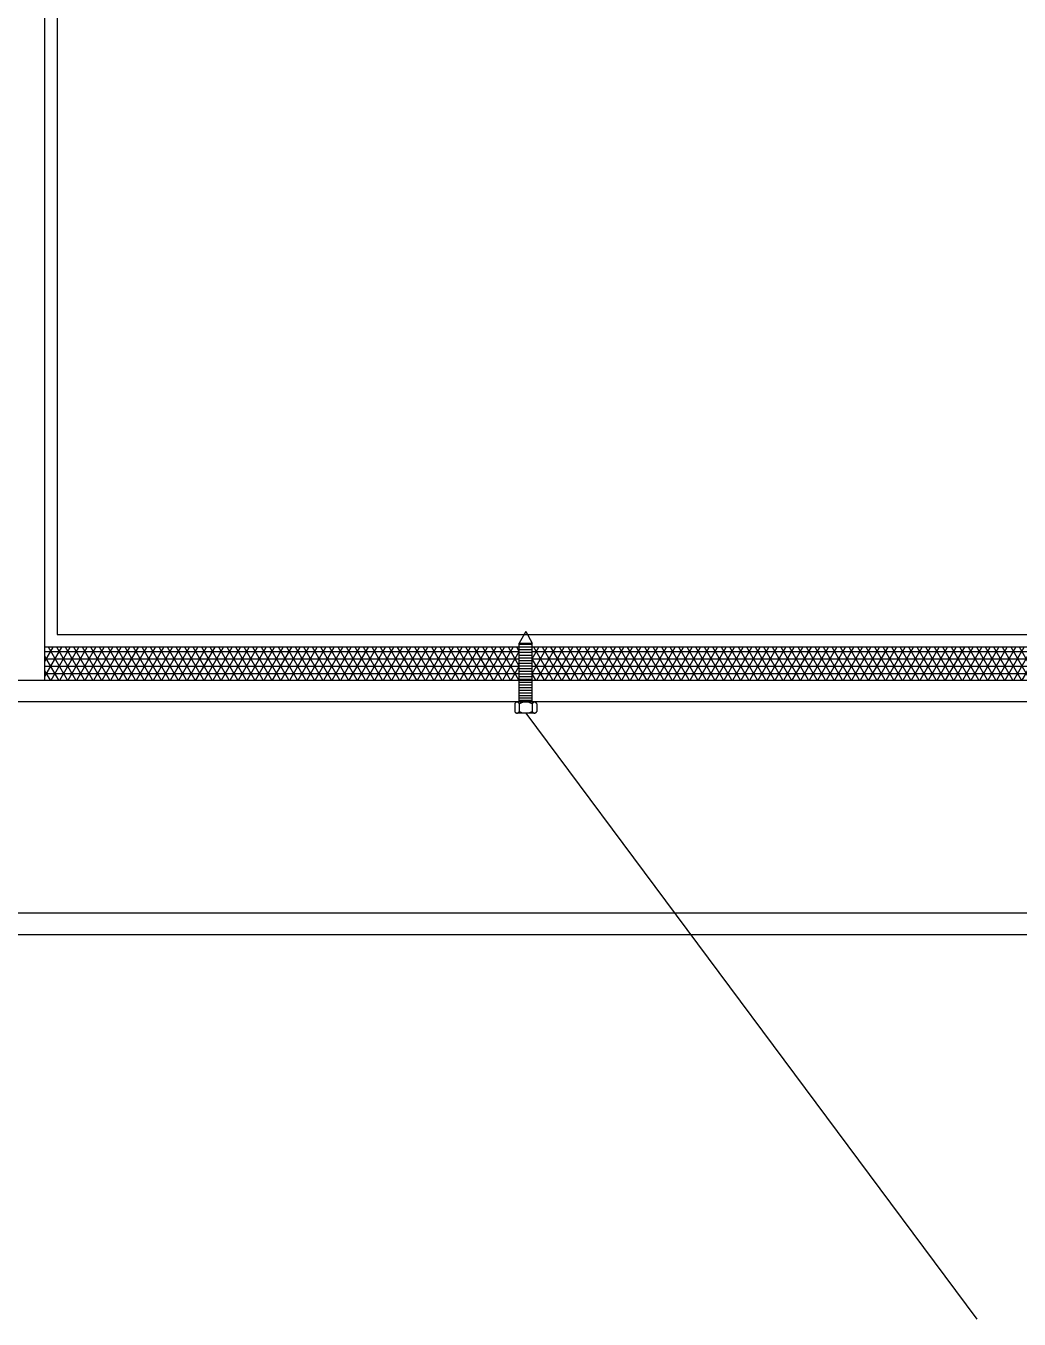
# Model space of a CAD drawing. Extents: x 1247970 to 1725648, y 860327 to 1277876.
# Drawn here: x 1318915 to 1319729, y 1198690 to 1199749 of the extents above; entities that cross this region are included whole.
import ezdxf

# ---------------------------------------------------------------- set-up
doc = ezdxf.new("R2010")
doc.units = 0
doc.header["$LTSCALE"] = 1000
doc.header["$MEASUREMENT"] = 0
doc.layers.get('0').update_dxf_attribs({"color": 254})
doc.layers.add('PUB_DIM', color=254, linetype='Continuous')
doc.layers.add('TK', color=4, linetype='Continuous')
pattern_1 = [(0, (-25656.565, -21293.661), (0, 6.047619), []), (60, (-25656.565, -21293.661), (-5.2373917, 3.0238095), []), (120, (-25656.565, -21293.661), (-5.2373917, -3.0238095), [])]

# ---------------------------------------------------------------- blocks, each defined once
blk = doc.blocks.new('A$C7BF01818')
h = blk.add_hatch()
h.set_pattern_fill('NET3', color=256, scale=1.904762, style=0)
h.set_pattern_definition(pattern_1)
h.paths.add_polyline_path([(-1344.1, 5750.7), (-1733, 5750.7), (-1733, 5723.7), (-1344.1, 5723.7)])
h = blk.add_hatch()
h.set_pattern_fill('NET3', color=256, scale=1.904762, style=0)
h.set_pattern_definition(pattern_1)
h.paths.add_polyline_path([(-601, 5750.7), (-1333.6, 5750.7), (-1333.6, 5723.7), (-601, 5723.7)])
at = {"linetype": 'Continuous'}
for p, q in [((-1733, 5723.7), (-1733, 7248.1)), ((-1722.8, 7210.6), (-1722.8, 5761.2)), ((-1722.8, 5761.2), (1311, 5761.2)), ((-1338.8, 5763.6), (-1344.1, 5754.1)), ((-1338.8, 5763.6), (-1333.6, 5754.1)), ((-1344.1, 5705.9), (-1344.1, 5754.1)), ((-1344.1, 5754.1), (-1333.6, 5754.1)), ((-1344.1, 5753.3), (-1333.6, 5753.3)), ((-1344.1, 5751.1), (-1333.6, 5751.1)), ((-1344.1, 5748.9), (-1333.6, 5748.9)), ((-1344.1, 5746.6), (-1333.6, 5746.6)), ((-1344.1, 5744.4), (-1333.6, 5744.4)), ((-1333.6, 5705.9), (-1333.6, 5754.1)), ((-1344.1, 5742.2), (-1333.6, 5742.2)), ((-1344.1, 5740), (-1333.6, 5740)), ((-1344.1, 5737.8), (-1333.6, 5737.8)), ((-1344.1, 5735.5), (-1333.6, 5735.5)), ((-2496.5, 5723.7), (2084.8, 5723.7)), ((-1344.1, 5733.3), (-1333.6, 5733.3)), ((-1344.1, 5733.3), (-1333.6, 5733.3)), ((-1344.1, 5731.1), (-1333.6, 5731.1)), ((-1344.1, 5728.9), (-1333.6, 5728.9)), ((-1344.1, 5726.7), (-1333.6, 5726.7)), ((-1344.1, 5724.5), (-1333.6, 5724.5)), ((-1344.1, 5722.2), (-1333.6, 5722.2)), ((-1344.1, 5720), (-1333.6, 5720)), ((-1344.1, 5717.8), (-1333.6, 5717.8)), ((-1344.1, 5715.6), (-1333.6, 5715.6)), ((-1344.1, 5713.4), (-1333.6, 5713.4)), ((2084.8, 5705.9), (-2496.5, 5705.9)), ((-1344.1, 5711.1), (-1333.6, 5711.1)), ((-1344.1, 5709.3), (-1333.6, 5709.3)), ((-1344.1, 5707.4), (-1333.6, 5707.4)), ((1729.6, 5532.8), (-2140.2, 5532.8)), ((1729.6, 5515), (-2140.2, 5515))]:
    blk.add_line(p, q, dxfattribs=at)
blk.add_line((1321.2, 5750.7), (-1733, 5750.7))
for points in [[(-1346, 5705.9), (-1346.1, 5705.8), (-1346.2, 5705.8), (-1346.3, 5705.8), (-1346.4, 5705.8), (-1346.5, 5705.7), (-1346.6, 5705.7), (-1346.7, 5705.6), (-1346.9, 5705.6), (-1347, 5705.5), (-1347.1, 5705.4), (-1347.2, 5705.3), (-1347.3, 5705.2), (-1347.4, 5705.1), (-1347.4, 5705), (-1347.5, 5705), (-1347.6, 5704.9), (-1347.7, 5704.8), (-1347.8, 5704.7), (-1347.9, 5704.6), (-1347.9, 5704.5)], [(-1347.9, 5704.5), (-1347.9, 5698.1)], [(-1344, 5704.5), (-1344.1, 5704.6), (-1344.2, 5704.7), (-1344.2, 5704.8), (-1344.3, 5704.9), (-1344.4, 5705), (-1344.5, 5705), (-1344.6, 5705.1), (-1344.7, 5705.2), (-1344.8, 5705.3), (-1344.9, 5705.4), (-1345, 5705.5), (-1345.1, 5705.6), (-1345.2, 5705.6), (-1345.3, 5705.7), (-1345.4, 5705.7), (-1345.5, 5705.8), (-1345.6, 5705.8), (-1345.8, 5705.8), (-1345.9, 5705.8), (-1346, 5705.9)], [(-1346, 5705.9), (-1331.6, 5705.9)], [(-1344, 5698.1), (-1344, 5704.5)], [(-1331.6, 5705.9), (-1331.8, 5705.8), (-1331.9, 5705.8), (-1332, 5705.8), (-1332.1, 5705.8), (-1332.2, 5705.7), (-1332.3, 5705.7), (-1332.4, 5705.6), (-1332.5, 5705.6), (-1332.6, 5705.5), (-1332.7, 5705.4), (-1332.8, 5705.3), (-1332.9, 5705.2), (-1333, 5705.1), (-1333.1, 5705), (-1333.2, 5705), (-1333.3, 5704.9), (-1333.4, 5704.8), (-1333.4, 5704.7), (-1333.5, 5704.6), (-1333.6, 5704.5)], [(-1333.6, 5704.5), (-1333.6, 5698.1)], [(-1329.7, 5704.5), (-1329.8, 5704.6), (-1329.8, 5704.7), (-1329.9, 5704.8), (-1330, 5704.9), (-1330.1, 5705), (-1330.2, 5705), (-1330.3, 5705.1), (-1330.4, 5705.2), (-1330.5, 5705.3), (-1330.6, 5705.4), (-1330.7, 5705.5), (-1330.8, 5705.6), (-1330.9, 5705.6), (-1331, 5705.7), (-1331.1, 5705.7), (-1331.2, 5705.8), (-1331.3, 5705.8), (-1331.4, 5705.8), (-1331.5, 5705.8), (-1331.6, 5705.9)], [(-1329.7, 5704.5), (-1329.7, 5698.1)], [(-1347.9, 5698.1), (-1347.9, 5698), (-1347.8, 5697.9), (-1347.7, 5697.8), (-1347.6, 5697.7), (-1347.5, 5697.6), (-1347.4, 5697.5), (-1347.4, 5697.4), (-1347.3, 5697.4), (-1347.2, 5697.3), (-1347.1, 5697.2), (-1347, 5697.1), (-1346.9, 5697), (-1346.7, 5697), (-1346.6, 5696.9), (-1346.5, 5696.9), (-1346.4, 5696.8), (-1346.3, 5696.8), (-1346.2, 5696.8), (-1346.1, 5696.7), (-1346, 5696.7)], [(-1346, 5696.7), (-1345.9, 5696.7), (-1345.8, 5696.8), (-1345.6, 5696.8), (-1345.5, 5696.8), (-1345.4, 5696.9), (-1345.3, 5696.9), (-1345.2, 5697), (-1345.1, 5697), (-1345, 5697.1), (-1344.9, 5697.2), (-1344.8, 5697.3), (-1344.7, 5697.4), (-1344.6, 5697.4), (-1344.5, 5697.5), (-1344.4, 5697.6), (-1344.3, 5697.7), (-1344.2, 5697.8), (-1344.2, 5697.9), (-1344.1, 5698), (-1344, 5698.1)], [(-1331.6, 5696.7), (-1346, 5696.7)], [(-1333.6, 5698.1), (-1333.5, 5698), (-1333.4, 5697.9), (-1333.4, 5697.8), (-1333.3, 5697.7), (-1333.2, 5697.6), (-1333.1, 5697.5), (-1333, 5697.4), (-1332.9, 5697.4), (-1332.8, 5697.3), (-1332.7, 5697.2), (-1332.6, 5697.1), (-1332.5, 5697), (-1332.4, 5697), (-1332.3, 5696.9), (-1332.2, 5696.9), (-1332.1, 5696.8), (-1332, 5696.8), (-1331.9, 5696.8), (-1331.8, 5696.7), (-1331.6, 5696.7)], [(-1331.6, 5696.7), (-1331.5, 5696.7), (-1331.4, 5696.8), (-1331.3, 5696.8), (-1331.2, 5696.8), (-1331.1, 5696.9), (-1331, 5696.9), (-1330.9, 5697), (-1330.8, 5697), (-1330.7, 5697.1), (-1330.6, 5697.2), (-1330.5, 5697.3), (-1330.4, 5697.4), (-1330.3, 5697.4), (-1330.2, 5697.5), (-1330.1, 5697.6), (-1330, 5697.7), (-1329.9, 5697.8), (-1329.8, 5697.9), (-1329.8, 5698), (-1329.7, 5698.1)]]:
    blk.add_lwpolyline(points, dxfattribs=at)
for centre, start, end in [((-1338.8, 5695.4), 60, 120), ((-1338.8, 5707.2), 240, 300)]:
    blk.add_arc(centre, 10.4, start, end, dxfattribs=at)
at = {"layer": 'PUB_DIM'}
blk.add_line((-1338.8, 5696.7), (-969, 5200.2), dxfattribs=at)

msp = doc.modelspace()

# ---------------------------------------------------------------- block references
at = {"layer": 'TK'}
msp.add_blockref('A$C7BF01818', (1320663.7, 1193489.5), dxfattribs=at)

doc.saveas('drawing.dxf')
